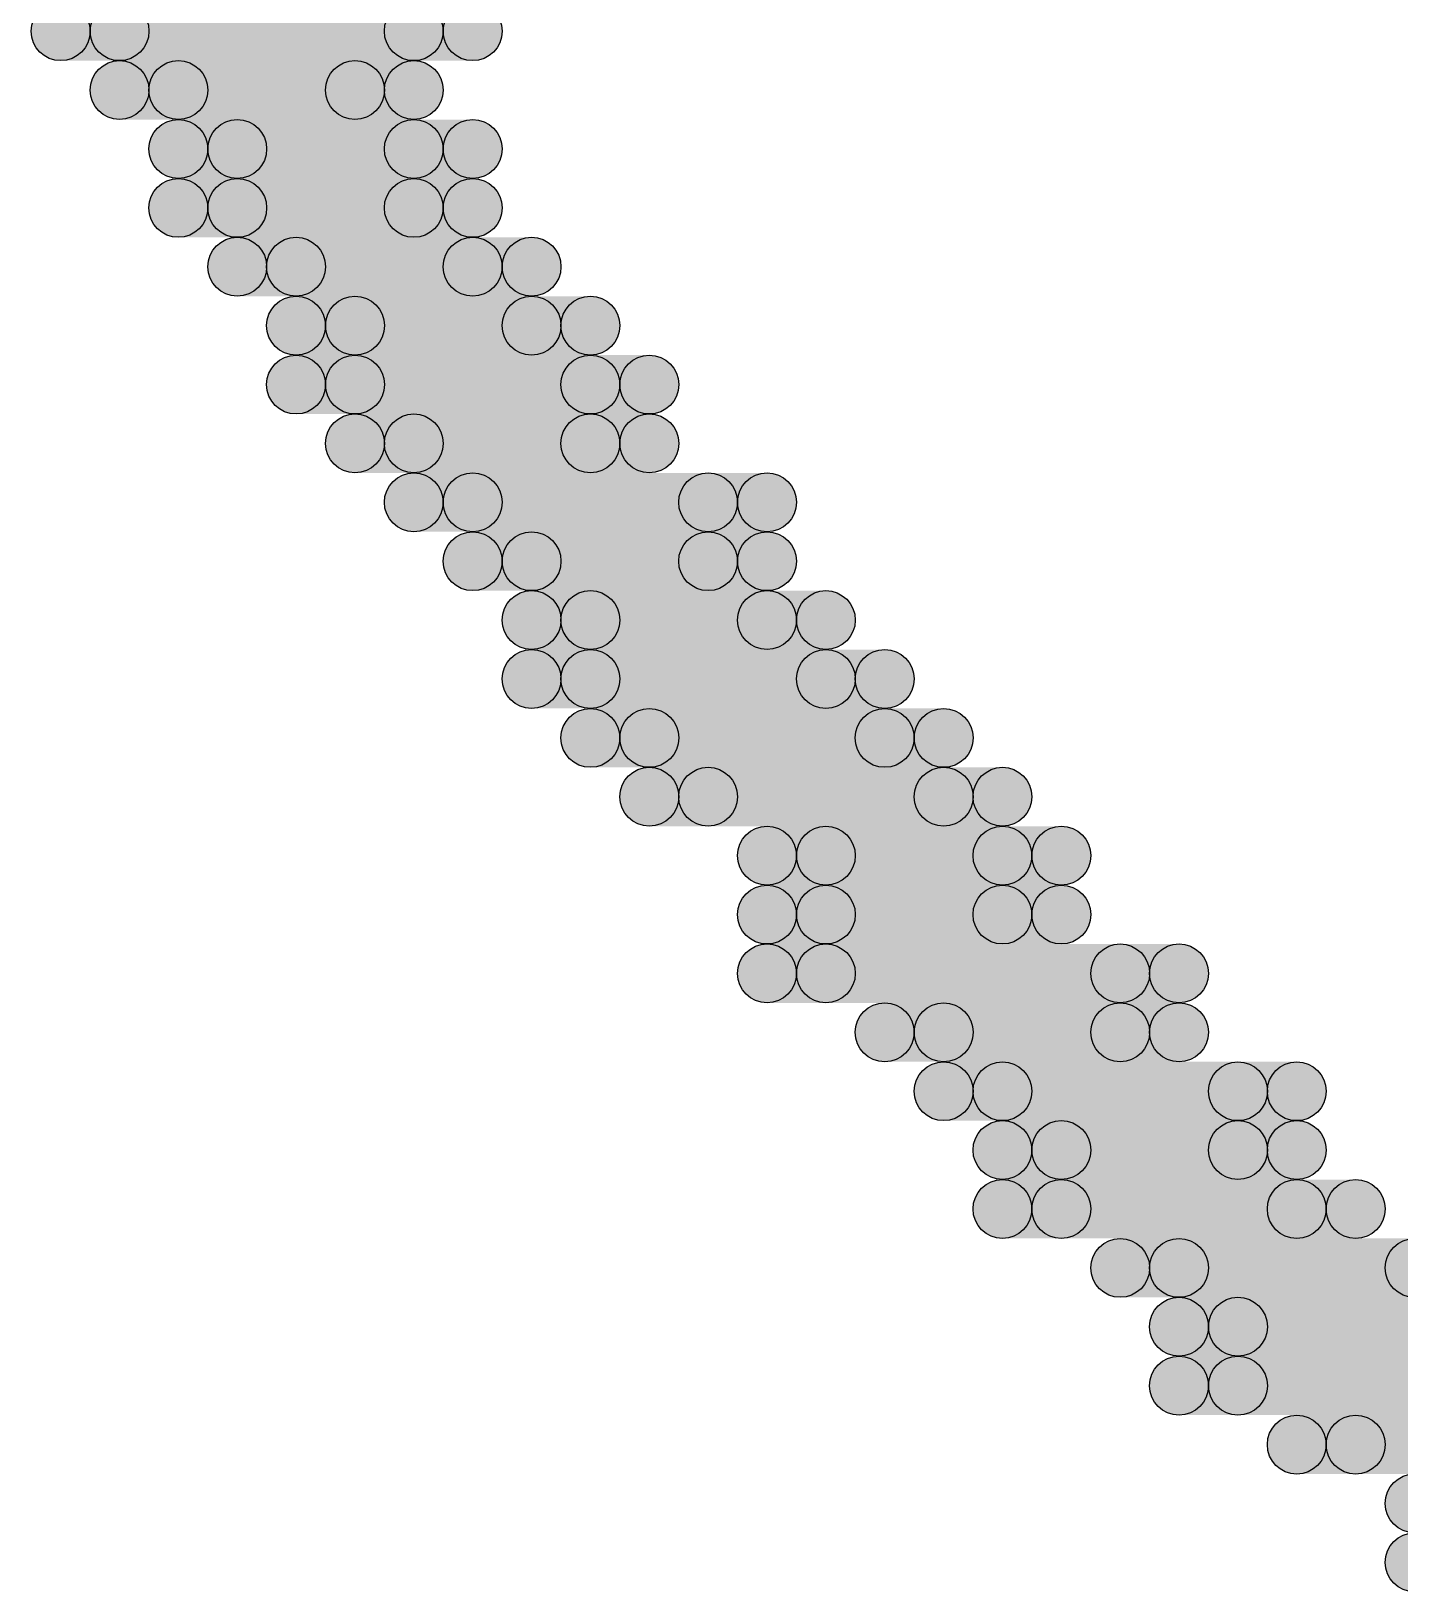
# Model space of a CAD drawing. Header units: millimetres. Extents: x 0 to 137, y 0 to 37.
# Drawn here: x 127.648 to 128.238, y 3.162 to 3.835 of the extents above; entities that cross this region are included whole.
import ezdxf

# ---------------------------------------------------------------- set-up
doc = ezdxf.new("R2010")
doc.units = ezdxf.units.MM
doc.layers.add('TopLayer', color=1, linetype='Continuous')
doc.layers.add('TopSolder', color=216, linetype='Continuous')

msp = doc.modelspace()

# ---------------------------------------------------------------- hatches: boundary and pattern name
at = {"layer": 'TopLayer'}
h = msp.add_hatch(color=1, dxfattribs=at)
edge = h.paths.add_edge_path()
edge.add_arc((127.6858, 3.8354), 0.0127, 0, 360)
for points in [[(127.6858, 3.8227), (127.6858, 3.8481), (127.8382, 3.8481), (127.8382, 3.8227)], [(127.7112, 3.7973), (127.7112, 3.8227), (127.8128, 3.8227), (127.8128, 3.7973)], [(127.7366, 3.7719), (127.7366, 3.7973), (127.8382, 3.7973), (127.8382, 3.7719)], [(127.7366, 3.7465), (127.7366, 3.7719), (127.8382, 3.7719), (127.8382, 3.7465)], [(127.762, 3.7211), (127.762, 3.7465), (127.8636, 3.7465), (127.8636, 3.7211)], [(127.7874, 3.6957), (127.7874, 3.7211), (127.889, 3.7211), (127.889, 3.6957)], [(127.7874, 3.6703), (127.7874, 3.6957), (127.9144, 3.6957), (127.9144, 3.6703)], [(127.8128, 3.6449), (127.8128, 3.6703), (127.9144, 3.6703), (127.9144, 3.6449)], [(127.8382, 3.6195), (127.8382, 3.6449), (127.9652, 3.6449), (127.9652, 3.6195)], [(127.8636, 3.5941), (127.8636, 3.6195), (127.9652, 3.6195), (127.9652, 3.5941)], [(127.889, 3.5687), (127.889, 3.5941), (127.9906, 3.5941), (127.9906, 3.5687)], [(127.889, 3.5433), (127.889, 3.5687), (128.016, 3.5687), (128.016, 3.5433)], [(127.9144, 3.5179), (127.9144, 3.5433), (128.0414, 3.5433), (128.0414, 3.5179)], [(127.9398, 3.4925), (127.9398, 3.5179), (128.0668, 3.5179), (128.0668, 3.4925)], [(127.9906, 3.4671), (127.9906, 3.4925), (128.0922, 3.4925), (128.0922, 3.4671)], [(127.9906, 3.4417), (127.9906, 3.4671), (128.0922, 3.4671), (128.0922, 3.4417)], [(127.9906, 3.4163), (127.9906, 3.4417), (128.143, 3.4417), (128.143, 3.4163)], [(128.0414, 3.3909), (128.0414, 3.4163), (128.143, 3.4163), (128.143, 3.3909)], [(128.0668, 3.3655), (128.0668, 3.3909), (128.1938, 3.3909), (128.1938, 3.3655)], [(128.0922, 3.3401), (128.0922, 3.3655), (128.1938, 3.3655), (128.1938, 3.3401)], [(128.0922, 3.3147), (128.0922, 3.3401), (128.2192, 3.3401), (128.2192, 3.3147)], [(128.143, 3.2893), (128.143, 3.3147), (128.27, 3.3147), (128.27, 3.2893)], [(128.1684, 3.2639), (128.1684, 3.2893), (128.2954, 3.2893), (128.2954, 3.2639)], [(128.1684, 3.2385), (128.1684, 3.2639), (128.3208, 3.2639), (128.3208, 3.2385)], [(128.2192, 3.2131), (128.2192, 3.2385), (128.3208, 3.2385), (128.3208, 3.2131)]]:
    msp.add_hatch(color=1, dxfattribs=at).paths.add_polyline_path(points)
h = msp.add_hatch(color=1, dxfattribs=at)
edge = h.paths.add_edge_path()
edge.add_arc((127.8382, 3.8354), 0.0127, 0, 360)
h = msp.add_hatch(color=1, dxfattribs=at)
edge = h.paths.add_edge_path()
edge.add_arc((127.7112, 3.81), 0.0127, 0, 360)
h = msp.add_hatch(color=1, dxfattribs=at)
edge = h.paths.add_edge_path()
edge.add_arc((127.8128, 3.81), 0.0127, 0, 360)
h = msp.add_hatch(color=1, dxfattribs=at)
edge = h.paths.add_edge_path()
edge.add_arc((127.7366, 3.7846), 0.0127, 0, 360)
h = msp.add_hatch(color=1, dxfattribs=at)
edge = h.paths.add_edge_path()
edge.add_arc((127.8382, 3.7846), 0.0127, 0, 360)
h = msp.add_hatch(color=1, dxfattribs=at)
edge = h.paths.add_edge_path()
edge.add_arc((127.7366, 3.7592), 0.0127, 0, 360)
h = msp.add_hatch(color=1, dxfattribs=at)
edge = h.paths.add_edge_path()
edge.add_arc((127.8382, 3.7592), 0.0127, 0, 360)
h = msp.add_hatch(color=1, dxfattribs=at)
edge = h.paths.add_edge_path()
edge.add_arc((127.762, 3.7338), 0.0127, 0, 360)
h = msp.add_hatch(color=1, dxfattribs=at)
edge = h.paths.add_edge_path()
edge.add_arc((127.8636, 3.7338), 0.0127, 0, 360)
h = msp.add_hatch(color=1, dxfattribs=at)
edge = h.paths.add_edge_path()
edge.add_arc((127.7874, 3.7084), 0.0127, 0, 360)
h = msp.add_hatch(color=1, dxfattribs=at)
edge = h.paths.add_edge_path()
edge.add_arc((127.889, 3.7084), 0.0127, 0, 360)
h = msp.add_hatch(color=1, dxfattribs=at)
edge = h.paths.add_edge_path()
edge.add_arc((127.7874, 3.683), 0.0127, 0, 360)
h = msp.add_hatch(color=1, dxfattribs=at)
edge = h.paths.add_edge_path()
edge.add_arc((127.9144, 3.683), 0.0127, 0, 360)
h = msp.add_hatch(color=1, dxfattribs=at)
edge = h.paths.add_edge_path()
edge.add_arc((127.8128, 3.6576), 0.0127, 0, 360)
h = msp.add_hatch(color=1, dxfattribs=at)
edge = h.paths.add_edge_path()
edge.add_arc((127.9144, 3.6576), 0.0127, 0, 360)
h = msp.add_hatch(color=1, dxfattribs=at)
edge = h.paths.add_edge_path()
edge.add_arc((127.8382, 3.6322), 0.0127, 0, 360)
h = msp.add_hatch(color=1, dxfattribs=at)
edge = h.paths.add_edge_path()
edge.add_arc((127.9652, 3.6322), 0.0127, 0, 360)
h = msp.add_hatch(color=1, dxfattribs=at)
edge = h.paths.add_edge_path()
edge.add_arc((127.8636, 3.6068), 0.0127, 0, 360)
h = msp.add_hatch(color=1, dxfattribs=at)
edge = h.paths.add_edge_path()
edge.add_arc((127.9652, 3.6068), 0.0127, 0, 360)
h = msp.add_hatch(color=1, dxfattribs=at)
edge = h.paths.add_edge_path()
edge.add_arc((127.889, 3.5814), 0.0127, 0, 360)
h = msp.add_hatch(color=1, dxfattribs=at)
edge = h.paths.add_edge_path()
edge.add_arc((127.9906, 3.5814), 0.0127, 0, 360)
h = msp.add_hatch(color=1, dxfattribs=at)
edge = h.paths.add_edge_path()
edge.add_arc((127.889, 3.556), 0.0127, 0, 360)
h = msp.add_hatch(color=1, dxfattribs=at)
edge = h.paths.add_edge_path()
edge.add_arc((128.016, 3.556), 0.0127, 0, 360)
h = msp.add_hatch(color=1, dxfattribs=at)
edge = h.paths.add_edge_path()
edge.add_arc((127.9144, 3.5306), 0.0127, 0, 360)
h = msp.add_hatch(color=1, dxfattribs=at)
edge = h.paths.add_edge_path()
edge.add_arc((128.0414, 3.5306), 0.0127, 0, 360)
h = msp.add_hatch(color=1, dxfattribs=at)
edge = h.paths.add_edge_path()
edge.add_arc((127.9398, 3.5052), 0.0127, 0, 360)
h = msp.add_hatch(color=1, dxfattribs=at)
edge = h.paths.add_edge_path()
edge.add_arc((128.0668, 3.5052), 0.0127, 0, 360)
h = msp.add_hatch(color=1, dxfattribs=at)
edge = h.paths.add_edge_path()
edge.add_arc((127.9906, 3.4798), 0.0127, 0, 360)
h = msp.add_hatch(color=1, dxfattribs=at)
edge = h.paths.add_edge_path()
edge.add_arc((128.0922, 3.4798), 0.0127, 0, 360)
h = msp.add_hatch(color=1, dxfattribs=at)
edge = h.paths.add_edge_path()
edge.add_arc((127.9906, 3.4544), 0.0127, 0, 360)
h = msp.add_hatch(color=1, dxfattribs=at)
edge = h.paths.add_edge_path()
edge.add_arc((128.0922, 3.4544), 0.0127, 0, 360)
h = msp.add_hatch(color=1, dxfattribs=at)
edge = h.paths.add_edge_path()
edge.add_arc((127.9906, 3.429), 0.0127, 0, 360)
h = msp.add_hatch(color=1, dxfattribs=at)
edge = h.paths.add_edge_path()
edge.add_arc((128.143, 3.429), 0.0127, 0, 360)
h = msp.add_hatch(color=1, dxfattribs=at)
edge = h.paths.add_edge_path()
edge.add_arc((128.0414, 3.4036), 0.0127, 0, 360)
h = msp.add_hatch(color=1, dxfattribs=at)
edge = h.paths.add_edge_path()
edge.add_arc((128.143, 3.4036), 0.0127, 0, 360)
h = msp.add_hatch(color=1, dxfattribs=at)
edge = h.paths.add_edge_path()
edge.add_arc((128.0668, 3.3782), 0.0127, 0, 360)
h = msp.add_hatch(color=1, dxfattribs=at)
edge = h.paths.add_edge_path()
edge.add_arc((128.1938, 3.3782), 0.0127, 0, 360)
h = msp.add_hatch(color=1, dxfattribs=at)
edge = h.paths.add_edge_path()
edge.add_arc((128.0922, 3.3528), 0.0127, 0, 360)
h = msp.add_hatch(color=1, dxfattribs=at)
edge = h.paths.add_edge_path()
edge.add_arc((128.1938, 3.3528), 0.0127, 0, 360)
h = msp.add_hatch(color=1, dxfattribs=at)
edge = h.paths.add_edge_path()
edge.add_arc((128.0922, 3.3274), 0.0127, 0, 360)
h = msp.add_hatch(color=1, dxfattribs=at)
edge = h.paths.add_edge_path()
edge.add_arc((128.2192, 3.3274), 0.0127, 0, 360)
h = msp.add_hatch(color=1, dxfattribs=at)
edge = h.paths.add_edge_path()
edge.add_arc((128.143, 3.302), 0.0127, 0, 360)
h = msp.add_hatch(color=1, dxfattribs=at)
edge = h.paths.add_edge_path()
edge.add_arc((128.1684, 3.2766), 0.0127, 0, 360)
h = msp.add_hatch(color=1, dxfattribs=at)
edge = h.paths.add_edge_path()
edge.add_arc((128.1684, 3.2512), 0.0127, 0, 360)
h = msp.add_hatch(color=1, dxfattribs=at)
edge = h.paths.add_edge_path()
edge.add_arc((128.2192, 3.2258), 0.0127, 0, 360)
at = {"layer": 'TopSolder'}
h = msp.add_hatch(color=216, dxfattribs=at)
edge = h.paths.add_edge_path()
edge.add_arc((127.6604, 3.8354), 0.0127, 0, 360)
for points in [[(127.6604, 3.8227), (127.6604, 3.8481), (127.8128, 3.8481), (127.8128, 3.8227)], [(127.6858, 3.7973), (127.6858, 3.8227), (127.7874, 3.8227), (127.7874, 3.7973)], [(127.7112, 3.7719), (127.7112, 3.7973), (127.8128, 3.7973), (127.8128, 3.7719)], [(127.7112, 3.7465), (127.7112, 3.7719), (127.8128, 3.7719), (127.8128, 3.7465)], [(127.7366, 3.7211), (127.7366, 3.7465), (127.8382, 3.7465), (127.8382, 3.7211)], [(127.762, 3.6957), (127.762, 3.7211), (127.8636, 3.7211), (127.8636, 3.6957)], [(127.762, 3.6703), (127.762, 3.6957), (127.889, 3.6957), (127.889, 3.6703)], [(127.7874, 3.6449), (127.7874, 3.6703), (127.889, 3.6703), (127.889, 3.6449)], [(127.8128, 3.6195), (127.8128, 3.6449), (127.9398, 3.6449), (127.9398, 3.6195)], [(127.8382, 3.5941), (127.8382, 3.6195), (127.9398, 3.6195), (127.9398, 3.5941)], [(127.8636, 3.5687), (127.8636, 3.5941), (127.9652, 3.5941), (127.9652, 3.5687)], [(127.8636, 3.5433), (127.8636, 3.5687), (127.9906, 3.5687), (127.9906, 3.5433)], [(127.889, 3.5179), (127.889, 3.5433), (128.016, 3.5433), (128.016, 3.5179)], [(127.9144, 3.4925), (127.9144, 3.5179), (128.0414, 3.5179), (128.0414, 3.4925)], [(127.9652, 3.4671), (127.9652, 3.4925), (128.0668, 3.4925), (128.0668, 3.4671)], [(127.9652, 3.4417), (127.9652, 3.4671), (128.0668, 3.4671), (128.0668, 3.4417)], [(127.9652, 3.4163), (127.9652, 3.4417), (128.1176, 3.4417), (128.1176, 3.4163)], [(128.016, 3.3909), (128.016, 3.4163), (128.1176, 3.4163), (128.1176, 3.3909)], [(128.0414, 3.3655), (128.0414, 3.3909), (128.1684, 3.3909), (128.1684, 3.3655)], [(128.0668, 3.3401), (128.0668, 3.3655), (128.1684, 3.3655), (128.1684, 3.3401)], [(128.0668, 3.3147), (128.0668, 3.3401), (128.1938, 3.3401), (128.1938, 3.3147)], [(128.1176, 3.2893), (128.1176, 3.3147), (128.2446, 3.3147), (128.2446, 3.2893)], [(128.143, 3.2639), (128.143, 3.2893), (128.27, 3.2893), (128.27, 3.2639)], [(128.143, 3.2385), (128.143, 3.2639), (128.2954, 3.2639), (128.2954, 3.2385)], [(128.1938, 3.2131), (128.1938, 3.2385), (128.2954, 3.2385), (128.2954, 3.2131)]]:
    msp.add_hatch(color=216, dxfattribs=at).paths.add_polyline_path(points)
h = msp.add_hatch(color=216, dxfattribs=at)
edge = h.paths.add_edge_path()
edge.add_arc((127.8128, 3.8354), 0.0127, 0, 360)
h = msp.add_hatch(color=216, dxfattribs=at)
edge = h.paths.add_edge_path()
edge.add_arc((127.6858, 3.81), 0.0127, 0, 360)
h = msp.add_hatch(color=216, dxfattribs=at)
edge = h.paths.add_edge_path()
edge.add_arc((127.7874, 3.81), 0.0127, 0, 360)
h = msp.add_hatch(color=216, dxfattribs=at)
edge = h.paths.add_edge_path()
edge.add_arc((127.7112, 3.7846), 0.0127, 0, 360)
h = msp.add_hatch(color=216, dxfattribs=at)
edge = h.paths.add_edge_path()
edge.add_arc((127.8128, 3.7846), 0.0127, 0, 360)
h = msp.add_hatch(color=216, dxfattribs=at)
edge = h.paths.add_edge_path()
edge.add_arc((127.7112, 3.7592), 0.0127, 0, 360)
h = msp.add_hatch(color=216, dxfattribs=at)
edge = h.paths.add_edge_path()
edge.add_arc((127.8128, 3.7592), 0.0127, 0, 360)
h = msp.add_hatch(color=216, dxfattribs=at)
edge = h.paths.add_edge_path()
edge.add_arc((127.7366, 3.7338), 0.0127, 0, 360)
h = msp.add_hatch(color=216, dxfattribs=at)
edge = h.paths.add_edge_path()
edge.add_arc((127.8382, 3.7338), 0.0127, 0, 360)
h = msp.add_hatch(color=216, dxfattribs=at)
edge = h.paths.add_edge_path()
edge.add_arc((127.762, 3.7084), 0.0127, 0, 360)
h = msp.add_hatch(color=216, dxfattribs=at)
edge = h.paths.add_edge_path()
edge.add_arc((127.8636, 3.7084), 0.0127, 0, 360)
h = msp.add_hatch(color=216, dxfattribs=at)
edge = h.paths.add_edge_path()
edge.add_arc((127.762, 3.683), 0.0127, 0, 360)
h = msp.add_hatch(color=216, dxfattribs=at)
edge = h.paths.add_edge_path()
edge.add_arc((127.889, 3.683), 0.0127, 0, 360)
h = msp.add_hatch(color=216, dxfattribs=at)
edge = h.paths.add_edge_path()
edge.add_arc((127.7874, 3.6576), 0.0127, 0, 360)
h = msp.add_hatch(color=216, dxfattribs=at)
edge = h.paths.add_edge_path()
edge.add_arc((127.889, 3.6576), 0.0127, 0, 360)
h = msp.add_hatch(color=216, dxfattribs=at)
edge = h.paths.add_edge_path()
edge.add_arc((127.8128, 3.6322), 0.0127, 0, 360)
h = msp.add_hatch(color=216, dxfattribs=at)
edge = h.paths.add_edge_path()
edge.add_arc((127.9398, 3.6322), 0.0127, 0, 360)
h = msp.add_hatch(color=216, dxfattribs=at)
edge = h.paths.add_edge_path()
edge.add_arc((127.8382, 3.6068), 0.0127, 0, 360)
h = msp.add_hatch(color=216, dxfattribs=at)
edge = h.paths.add_edge_path()
edge.add_arc((127.9398, 3.6068), 0.0127, 0, 360)
h = msp.add_hatch(color=216, dxfattribs=at)
edge = h.paths.add_edge_path()
edge.add_arc((127.8636, 3.5814), 0.0127, 0, 360)
h = msp.add_hatch(color=216, dxfattribs=at)
edge = h.paths.add_edge_path()
edge.add_arc((127.9652, 3.5814), 0.0127, 0, 360)
h = msp.add_hatch(color=216, dxfattribs=at)
edge = h.paths.add_edge_path()
edge.add_arc((127.8636, 3.556), 0.0127, 0, 360)
h = msp.add_hatch(color=216, dxfattribs=at)
edge = h.paths.add_edge_path()
edge.add_arc((127.9906, 3.556), 0.0127, 0, 360)
h = msp.add_hatch(color=216, dxfattribs=at)
edge = h.paths.add_edge_path()
edge.add_arc((127.889, 3.5306), 0.0127, 0, 360)
h = msp.add_hatch(color=216, dxfattribs=at)
edge = h.paths.add_edge_path()
edge.add_arc((128.016, 3.5306), 0.0127, 0, 360)
h = msp.add_hatch(color=216, dxfattribs=at)
edge = h.paths.add_edge_path()
edge.add_arc((127.9144, 3.5052), 0.0127, 0, 360)
h = msp.add_hatch(color=216, dxfattribs=at)
edge = h.paths.add_edge_path()
edge.add_arc((128.0414, 3.5052), 0.0127, 0, 360)
h = msp.add_hatch(color=216, dxfattribs=at)
edge = h.paths.add_edge_path()
edge.add_arc((127.9652, 3.4798), 0.0127, 0, 360)
h = msp.add_hatch(color=216, dxfattribs=at)
edge = h.paths.add_edge_path()
edge.add_arc((128.0668, 3.4798), 0.0127, 0, 360)
h = msp.add_hatch(color=216, dxfattribs=at)
edge = h.paths.add_edge_path()
edge.add_arc((127.9652, 3.4544), 0.0127, 0, 360)
h = msp.add_hatch(color=216, dxfattribs=at)
edge = h.paths.add_edge_path()
edge.add_arc((128.0668, 3.4544), 0.0127, 0, 360)
h = msp.add_hatch(color=216, dxfattribs=at)
edge = h.paths.add_edge_path()
edge.add_arc((127.9652, 3.429), 0.0127, 0, 360)
h = msp.add_hatch(color=216, dxfattribs=at)
edge = h.paths.add_edge_path()
edge.add_arc((128.1176, 3.429), 0.0127, 0, 360)
h = msp.add_hatch(color=216, dxfattribs=at)
edge = h.paths.add_edge_path()
edge.add_arc((128.016, 3.4036), 0.0127, 0, 360)
h = msp.add_hatch(color=216, dxfattribs=at)
edge = h.paths.add_edge_path()
edge.add_arc((128.1176, 3.4036), 0.0127, 0, 360)
h = msp.add_hatch(color=216, dxfattribs=at)
edge = h.paths.add_edge_path()
edge.add_arc((128.0414, 3.3782), 0.0127, 0, 360)
h = msp.add_hatch(color=216, dxfattribs=at)
edge = h.paths.add_edge_path()
edge.add_arc((128.1684, 3.3782), 0.0127, 0, 360)
h = msp.add_hatch(color=216, dxfattribs=at)
edge = h.paths.add_edge_path()
edge.add_arc((128.0668, 3.3528), 0.0127, 0, 360)
h = msp.add_hatch(color=216, dxfattribs=at)
edge = h.paths.add_edge_path()
edge.add_arc((128.1684, 3.3528), 0.0127, 0, 360)
h = msp.add_hatch(color=216, dxfattribs=at)
edge = h.paths.add_edge_path()
edge.add_arc((128.0668, 3.3274), 0.0127, 0, 360)
h = msp.add_hatch(color=216, dxfattribs=at)
edge = h.paths.add_edge_path()
edge.add_arc((128.1938, 3.3274), 0.0127, 0, 360)
h = msp.add_hatch(color=216, dxfattribs=at)
edge = h.paths.add_edge_path()
edge.add_arc((128.1176, 3.302), 0.0127, 0, 360)
h = msp.add_hatch(color=216, dxfattribs=at)
edge = h.paths.add_edge_path()
edge.add_arc((128.2446, 3.302), 0.0127, 0, 360)
h = msp.add_hatch(color=216, dxfattribs=at)
edge = h.paths.add_edge_path()
edge.add_arc((128.143, 3.2766), 0.0127, 0, 360)
h = msp.add_hatch(color=216, dxfattribs=at)
edge = h.paths.add_edge_path()
edge.add_arc((128.143, 3.2512), 0.0127, 0, 360)
h = msp.add_hatch(color=216, dxfattribs=at)
edge = h.paths.add_edge_path()
edge.add_arc((128.1938, 3.2258), 0.0127, 0, 360)
h = msp.add_hatch(color=216, dxfattribs=at)
edge = h.paths.add_edge_path()
edge.add_arc((128.2446, 3.2004), 0.0127, 0, 360)
h = msp.add_hatch(color=216, dxfattribs=at)
edge = h.paths.add_edge_path()
edge.add_arc((128.2446, 3.175), 0.0127, 0, 360)

# ---------------------------------------------------------------- linework, layer by layer
at = {"layer": 'TopLayer'}
for centre in [(127.6858, 3.8354), (127.8382, 3.8354), (127.7112, 3.81), (127.8128, 3.81), (127.7366, 3.7846), (127.8382, 3.7846), (127.7366, 3.7592), (127.8382, 3.7592), (127.762, 3.7338), (127.8636, 3.7338), (127.7874, 3.7084), (127.889, 3.7084), (127.7874, 3.683), (127.9144, 3.683), (127.8128, 3.6576), (127.9144, 3.6576), (127.8382, 3.6322), (127.9652, 3.6322), (127.8636, 3.6068), (127.9652, 3.6068), (127.889, 3.5814), (127.9906, 3.5814), (127.889, 3.556), (128.016, 3.556), (127.9144, 3.5306), (128.0414, 3.5306), (127.9398, 3.5052), (128.0668, 3.5052), (127.9906, 3.4798), (128.0922, 3.4798), (127.9906, 3.4544), (128.0922, 3.4544), (127.9906, 3.429), (128.143, 3.429), (128.0414, 3.4036), (128.143, 3.4036), (128.0668, 3.3782), (128.1938, 3.3782), (128.0922, 3.3528), (128.1938, 3.3528), (128.0922, 3.3274), (128.2192, 3.3274), (128.143, 3.302), (128.1684, 3.2766), (128.1684, 3.2512), (128.2192, 3.2258)]:
    msp.add_circle(centre, 0.0127, dxfattribs=at)
at = {"layer": 'TopSolder'}
for centre in [(127.6604, 3.8354), (127.8128, 3.8354), (127.6858, 3.81), (127.7874, 3.81), (127.7112, 3.7846), (127.8128, 3.7846), (127.7112, 3.7592), (127.8128, 3.7592), (127.7366, 3.7338), (127.8382, 3.7338), (127.762, 3.7084), (127.8636, 3.7084), (127.762, 3.683), (127.889, 3.683), (127.7874, 3.6576), (127.889, 3.6576), (127.8128, 3.6322), (127.9398, 3.6322), (127.8382, 3.6068), (127.9398, 3.6068), (127.8636, 3.5814), (127.9652, 3.5814), (127.8636, 3.556), (127.9906, 3.556), (127.889, 3.5306), (128.016, 3.5306), (127.9144, 3.5052), (128.0414, 3.5052), (127.9652, 3.4798), (128.0668, 3.4798), (127.9652, 3.4544), (128.0668, 3.4544), (127.9652, 3.429), (128.1176, 3.429), (128.016, 3.4036), (128.1176, 3.4036), (128.0414, 3.3782), (128.1684, 3.3782), (128.0668, 3.3528), (128.1684, 3.3528), (128.0668, 3.3274), (128.1938, 3.3274), (128.1176, 3.302), (128.2446, 3.302), (128.143, 3.2766), (128.143, 3.2512), (128.1938, 3.2258), (128.2446, 3.2004), (128.2446, 3.175)]:
    msp.add_circle(centre, 0.0127, dxfattribs=at)

doc.saveas('drawing.dxf')
